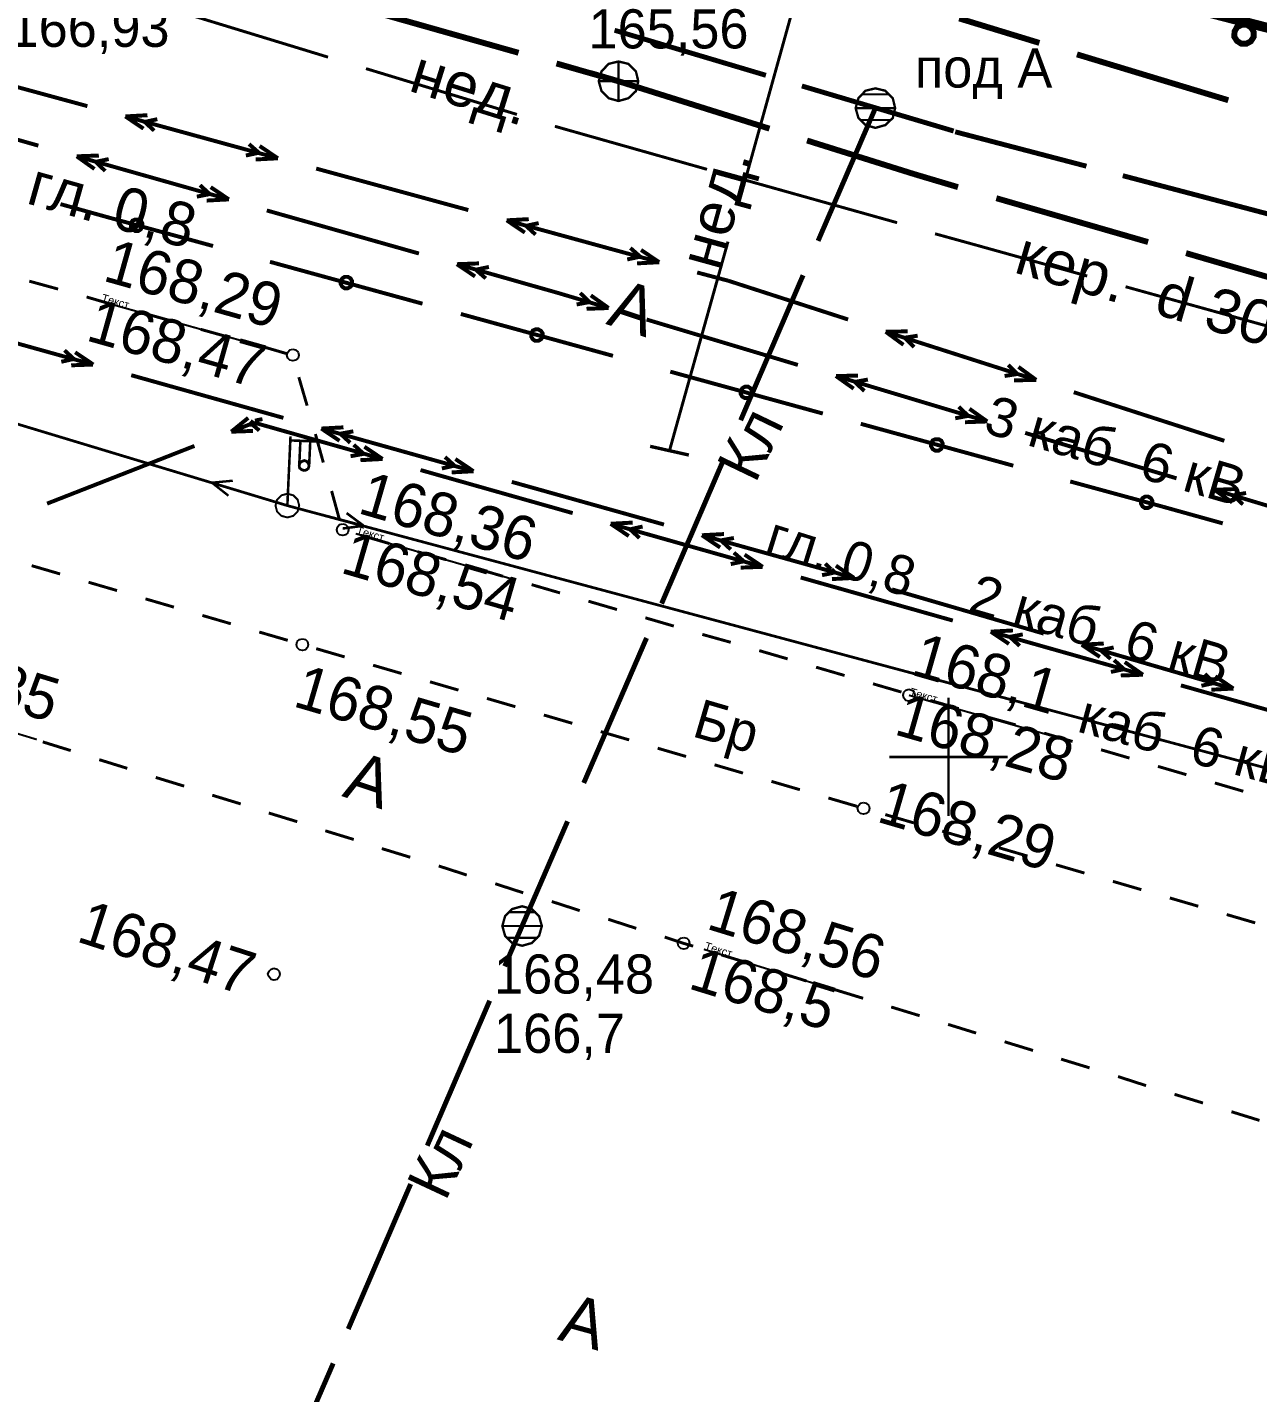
# Model space of a CAD drawing. Extents: x -2634 to -2115, y -2142 to -1393.
# Drawn here: x -2273.31 to -2242.18, y -1616.09 to -1581.53 of the extents above; entities that cross this region are included whole.
import ezdxf

# ---------------------------------------------------------------- set-up
doc = ezdxf.new("R2010")
doc.units = 0
doc.header["$MEASUREMENT"] = 0
for name, color, linetype in [('500_Дополн-Бордюры__п', 7, 'Continuous'), ('500_Дороги-Проезжие_ч', 7, 'Continuous'), ('500_Линии_-Линии_связ', 7, 'Continuous'), ('500_Линии_-ЛЭП_провод', 7, 'Continuous'), ('500_Линии_-Фонари_час', 7, 'Continuous'), ('500_Линии_-Электрокаб', 7, 'Continuous'), ('500_Объект-Опоры', 7, 'Continuous'), ('500_Рельеф-Высотные_о', 7, 'Continuous'), ('500_Трубоп-Водопровод', 7, 'Continuous'), ('500_Трубоп-Газопровод', 7, 'Continuous'), ('500_Трубоп-Канализаци', 7, 'Continuous'), ('500_Трубоп-Смотровые_', 7, 'Continuous'), ('ЗАЯВКИ-Условные_з', 7, 'Continuous'), ('Красные_ли-Оси_улиц_к', 7, 'Continuous')]:
    doc.layers.add(name, color=color, linetype=linetype)
doc.styles.add('TARIAL', font='Arial')

msp = doc.modelspace()

# ---------------------------------------------------------------- linework, layer by layer
at = {"layer": '500_Дополн-Бордюры__п', "color": 1, "const_width": 0.075}
for points in [[(-2272.53, -1588.16), (-2273.26, -1587.96)], [(-2271.09, -1588.57), (-2271.81, -1588.36)], [(-2269.65, -1588.97), (-2270.37, -1588.77)], [(-2268.2, -1589.38), (-2268.92, -1589.18)], [(-2266.76, -1589.79), (-2267.48, -1589.58)], [(-2266.23, -1591.11), (-2266.44, -1590.39)], [(-2265.82, -1592.55), (-2266.02, -1591.83)], [(-2265.41, -1594), (-2265.61, -1593.27)], [(-2264.15, -1594.6), (-2264.87, -1594.39)], [(-2262.71, -1595.01), (-2263.43, -1594.81)], [(-2273.2, -1595.16), (-2272.48, -1595.37)], [(-2261.27, -1595.43), (-2261.99, -1595.22)], [(-2271.76, -1595.58), (-2271.04, -1595.79)], [(-2259.83, -1595.85), (-2260.55, -1595.64)], [(-2270.32, -1596), (-2269.6, -1596.21)], [(-2258.39, -1596.27), (-2259.11, -1596.06)], [(-2268.88, -1596.42), (-2268.16, -1596.63)], [(-2256.95, -1596.69), (-2257.67, -1596.48)], [(-2267.44, -1596.84), (-2266.72, -1597.05)], [(-2255.51, -1597.1), (-2256.23, -1596.9)], [(-2266, -1597.26), (-2265.28, -1597.47)], [(-2254.07, -1597.52), (-2254.79, -1597.31)], [(-2264.56, -1597.68), (-2263.84, -1597.89)], [(-2252.63, -1597.94), (-2253.35, -1597.73)], [(-2263.12, -1598.1), (-2262.4, -1598.31)], [(-2251.19, -1598.36), (-2251.91, -1598.15)], [(-2261.68, -1598.52), (-2260.96, -1598.73)], [(-2249.74, -1598.78), (-2250.46, -1598.57)], [(-2260.24, -1598.94), (-2259.52, -1599.15)], [(-2248.3, -1599.19), (-2249.02, -1598.99)], [(-2272.92, -1599.62), (-2272.21, -1599.84)], [(-2258.8, -1599.36), (-2258.08, -1599.57)], [(-2246.86, -1599.61), (-2247.58, -1599.4)], [(-2257.36, -1599.78), (-2256.64, -1599.99)], [(-2245.42, -1600.03), (-2246.14, -1599.82)], [(-2271.49, -1600.07), (-2270.78, -1600.29)], [(-2255.92, -1600.2), (-2255.2, -1600.41)], [(-2243.98, -1600.45), (-2244.7, -1600.24)], [(-2270.06, -1600.52), (-2269.34, -1600.74)], [(-2254.48, -1600.62), (-2253.76, -1600.83)], [(-2242.54, -1600.87), (-2243.26, -1600.66)], [(-2268.63, -1600.97), (-2267.91, -1601.19)], [(-2253.04, -1601.04), (-2252.32, -1601.25)], [(-2267.2, -1601.42), (-2266.48, -1601.64)], [(-2251.6, -1601.46), (-2250.88, -1601.67)], [(-2265.77, -1601.87), (-2265.05, -1602.09)], [(-2250.16, -1601.88), (-2249.44, -1602.09)], [(-2264.34, -1602.32), (-2263.62, -1602.54)], [(-2248.72, -1602.3), (-2248, -1602.51)], [(-2247.28, -1602.73), (-2246.56, -1602.94)], [(-2262.9, -1602.76), (-2262.19, -1602.99)], [(-2261.47, -1603.21), (-2260.76, -1603.44)], [(-2245.84, -1603.15), (-2245.12, -1603.36)], [(-2260.04, -1603.66), (-2259.33, -1603.89)], [(-2244.4, -1603.57), (-2243.68, -1603.78)], [(-2258.61, -1604.11), (-2257.9, -1604.34)], [(-2242.96, -1603.99), (-2242.24, -1604.2)], [(-2257.18, -1604.56), (-2256.7, -1604.72)], [(-2256.7, -1604.72), (-2256.46, -1604.79)], [(-2255.75, -1605.01), (-2255.03, -1605.23)], [(-2254.31, -1605.45), (-2253.6, -1605.67)], [(-2252.88, -1605.89), (-2252.16, -1606.11)], [(-2251.45, -1606.33), (-2250.73, -1606.55)], [(-2250.01, -1606.77), (-2249.3, -1606.99)], [(-2248.58, -1607.21), (-2247.86, -1607.43)], [(-2247.15, -1607.65), (-2246.43, -1607.87)], [(-2245.71, -1608.09), (-2245, -1608.32)], [(-2244.28, -1608.54), (-2243.56, -1608.76)], [(-2242.84, -1608.98), (-2242.13, -1609.2)]]:
    msp.add_lwpolyline(points, dxfattribs=at)
at = {"layer": '500_Линии_-Линии_связ', "color": 0, "const_width": 0.1}
for points in [[(-2272.47, -1586.01), (-2271.21, -1586.36)], [(-2271.21, -1586.36), (-2268.61, -1587.07)], [(-2267.17, -1587.47), (-2263.31, -1588.53)], [(-2262.34, -1588.79), (-2258.49, -1589.85)], [(-2257.04, -1590.25), (-2253.18, -1591.31)], [(-2252.22, -1591.57), (-2248.36, -1592.63)], [(-2246.92, -1593.03), (-2244.57, -1593.67)], [(-2244.57, -1593.67), (-2243.06, -1594.09)]]:
    msp.add_lwpolyline(points, dxfattribs=at)
for points in [[(-2270.5, -1586.4), (-2270.43, -1586.44), (-2270.4, -1586.5), (-2270.4, -1586.58), (-2270.44, -1586.65), (-2270.5, -1586.69), (-2270.58, -1586.69), (-2270.65, -1586.65), (-2270.69, -1586.58), (-2270.69, -1586.5), (-2270.65, -1586.43), (-2270.58, -1586.4)], [(-2265.2, -1587.85), (-2265.13, -1587.89), (-2265.09, -1587.96), (-2265.09, -1588.04), (-2265.13, -1588.1), (-2265.2, -1588.14), (-2265.28, -1588.14), (-2265.34, -1588.1), (-2265.38, -1588.03), (-2265.38, -1587.96), (-2265.34, -1587.89), (-2265.28, -1587.85)], [(-2260.38, -1589.18), (-2260.31, -1589.22), (-2260.27, -1589.28), (-2260.27, -1589.36), (-2260.31, -1589.43), (-2260.38, -1589.47), (-2260.46, -1589.47), (-2260.52, -1589.43), (-2260.56, -1589.36), (-2260.56, -1589.28), (-2260.52, -1589.21), (-2260.45, -1589.18)], [(-2255.07, -1590.63), (-2255.01, -1590.67), (-2254.97, -1590.74), (-2254.97, -1590.82), (-2255.01, -1590.88), (-2255.07, -1590.92), (-2255.15, -1590.92), (-2255.22, -1590.88), (-2255.26, -1590.81), (-2255.26, -1590.74), (-2255.22, -1590.67), (-2255.15, -1590.63)], [(-2250.25, -1591.96), (-2250.18, -1592), (-2250.15, -1592.06), (-2250.15, -1592.14), (-2250.19, -1592.21), (-2250.25, -1592.25), (-2250.33, -1592.25), (-2250.4, -1592.21), (-2250.44, -1592.14), (-2250.44, -1592.06), (-2250.4, -1591.99), (-2250.33, -1591.96)], [(-2244.95, -1593.41), (-2244.88, -1593.45), (-2244.84, -1593.52), (-2244.84, -1593.6), (-2244.88, -1593.66), (-2244.95, -1593.7), (-2245.03, -1593.7), (-2245.09, -1593.66), (-2245.13, -1593.59), (-2245.13, -1593.52), (-2245.09, -1593.45), (-2245.02, -1593.41)]]:
    msp.add_lwpolyline(points, close=True, dxfattribs=at)
at = {"layer": '500_Линии_-ЛЭП_провод', "color": 253, "const_width": 0.07}
for points in [[(-2329.34, -1574.72), (-2266.73, -1593.64)], [(-2266.73, -1593.64), (-2234.59, -1602.26)]]:
    msp.add_lwpolyline(points, dxfattribs=at)
at = {"layer": '500_Линии_-ЛЭП_провод', "color": 0}
for points, const_width in [([(-2268.11, -1593.01), (-2268.64, -1593.06)], 0.06), ([(-2266.73, -1593.64), (-2268.64, -1593.06)], 0.06), ([(-2268.22, -1593.39), (-2268.64, -1593.06)], 0.06), ([(-2266.73, -1593.64), (-2264.8, -1594.15)], 0.065), ([(-2265.23, -1593.83), (-2264.8, -1594.15)], 0.065), ([(-2265.33, -1594.22), (-2264.8, -1594.15)], 0.065)]:
    msp.add_lwpolyline(points, dxfattribs=dict(at, const_width=const_width))
at = {"layer": '500_Линии_-Фонари_час', "color": 0, "const_width": 0.065}
for points in [[(-2266.73, -1593.64), (-2266.65, -1591.89)], [(-2266.73, -1593.64), (-2266.65, -1591.89)], [(-2265.9, -1592.02), (-2266.65, -1591.99)], [(-2265.9, -1592.02), (-2266.65, -1591.99)], [(-2266.43, -1592.65), (-2266.4, -1592)], [(-2266.43, -1592.65), (-2266.4, -1592)], [(-2266.18, -1592.66), (-2266.15, -1592.01)], [(-2266.18, -1592.66), (-2266.15, -1592.01)], [(-2266.43, -1592.62), (-2266.43, -1592.5)], [(-2266.43, -1592.62), (-2266.43, -1592.5)], [(-2266.43, -1592.6), (-2266.43, -1592.6)], [(-2266.43, -1592.6), (-2266.43, -1592.6)], [(-2266.18, -1592.63), (-2266.18, -1592.51)], [(-2266.18, -1592.63), (-2266.18, -1592.51)], [(-2266.18, -1592.63), (-2266.18, -1592.51)], [(-2266.18, -1592.63), (-2266.18, -1592.51)]]:
    msp.add_lwpolyline(points, dxfattribs=at)
at = {"layer": '500_Линии_-Фонари_час', "color": 0, "const_width": 0.07}
msp.add_lwpolyline([(-2266.43, -1592.62), (-2266.41, -1592.56), (-2266.36, -1592.52), (-2266.3, -1592.5), (-2266.24, -1592.52), (-2266.2, -1592.57), (-2266.18, -1592.63), (-2266.2, -1592.7), (-2266.25, -1592.74), (-2266.31, -1592.75), (-2266.37, -1592.73), (-2266.42, -1592.69)], close=True, dxfattribs=at)
msp.add_lwpolyline([(-2266.43, -1592.62), (-2266.41, -1592.56), (-2266.36, -1592.52), (-2266.3, -1592.5), (-2266.24, -1592.52), (-2266.2, -1592.57), (-2266.18, -1592.63), (-2266.2, -1592.7), (-2266.25, -1592.74), (-2266.31, -1592.75), (-2266.37, -1592.73), (-2266.42, -1592.69)], close=True, dxfattribs=at)
at = {"layer": '500_Линии_-Электрокаб', "color": 12, "const_width": 0.1}
for points in [[(-2275.65, -1582.48), (-2271.79, -1583.53)], [(-2273.03, -1584.53), (-2276.87, -1583.44)], [(-2270.83, -1583.79), (-2270.27, -1583.76)], [(-2270.83, -1583.79), (-2266.97, -1584.85)], [(-2270.83, -1583.79), (-2270.37, -1584.1)], [(-2270.34, -1583.93), (-2270.02, -1583.86)], [(-2270.34, -1583.93), (-2270.1, -1584.15)], [(-2271.5, -1584.78), (-2272.06, -1584.8)], [(-2267.78, -1584.78), (-2267.45, -1584.71)], [(-2267.7, -1584.49), (-2267.45, -1584.71)], [(-2267.43, -1584.54), (-2266.97, -1584.85)], [(-2268.21, -1585.89), (-2272.06, -1584.8)], [(-2271.61, -1585.12), (-2272.06, -1584.8)], [(-2271.25, -1584.87), (-2271.58, -1584.94)], [(-2271.34, -1585.17), (-2271.58, -1584.94)], [(-2267.53, -1584.88), (-2266.97, -1584.85)], [(-2266, -1585.11), (-2262.15, -1586.16)], [(-2268.71, -1585.76), (-2269.02, -1585.82)], [(-2268.7, -1585.75), (-2268.94, -1585.53)], [(-2268.21, -1585.89), (-2268.67, -1585.58)], [(-2268.21, -1585.89), (-2268.77, -1585.92)], [(-2263.4, -1587.26), (-2267.25, -1586.17)], [(-2261.18, -1586.42), (-2260.62, -1586.39)], [(-2261.18, -1586.42), (-2257.32, -1587.48)], [(-2261.18, -1586.42), (-2260.72, -1586.73)], [(-2260.69, -1586.56), (-2260.37, -1586.49)], [(-2260.69, -1586.56), (-2260.45, -1586.78)], [(-2258.05, -1587.12), (-2257.8, -1587.34)], [(-2257.78, -1587.17), (-2257.32, -1587.48)], [(-2261.88, -1587.51), (-2262.44, -1587.53)], [(-2259.84, -1588.27), (-2262.44, -1587.53)], [(-2261.98, -1587.84), (-2262.44, -1587.53)], [(-2258.13, -1587.41), (-2257.8, -1587.34)], [(-2257.88, -1587.51), (-2257.32, -1587.48)], [(-2261.63, -1587.6), (-2261.96, -1587.67)], [(-2261.71, -1587.89), (-2261.96, -1587.67)], [(-2256.36, -1587.74), (-2255.57, -1587.95)], [(-2255.57, -1587.95), (-2252.54, -1588.93)], [(-2258.6, -1588.64), (-2259.84, -1588.27)], [(-2259.09, -1588.49), (-2259.41, -1588.55)], [(-2259.08, -1588.49), (-2259.32, -1588.26)], [(-2258.6, -1588.64), (-2259.05, -1588.32)], [(-2258.6, -1588.64), (-2259.16, -1588.66)], [(-2253.81, -1590.08), (-2257.64, -1588.93)], [(-2251.59, -1589.24), (-2251.03, -1589.23)], [(-2251.59, -1589.24), (-2247.78, -1590.46)], [(-2251.59, -1589.24), (-2251.14, -1589.57)], [(-2271.65, -1590.07), (-2273.62, -1589.52)], [(-2251.11, -1589.39), (-2250.87, -1589.63)], [(-2251.1, -1589.39), (-2250.78, -1589.34)], [(-2272.14, -1589.93), (-2272.45, -1590)], [(-2272.13, -1589.93), (-2272.37, -1589.71)], [(-2271.64, -1590.07), (-2272.1, -1589.76)], [(-2271.65, -1590.07), (-2272.2, -1590.09)], [(-2248.58, -1590.36), (-2248.26, -1590.31)], [(-2248.49, -1590.08), (-2248.26, -1590.31)], [(-2248.23, -1590.13), (-2247.78, -1590.46)], [(-2266.83, -1591.42), (-2270.68, -1590.34)], [(-2252.29, -1590.35), (-2252.85, -1590.36)], [(-2249.02, -1591.51), (-2252.85, -1590.36)], [(-2252.4, -1590.68), (-2252.85, -1590.36)], [(-2252.04, -1590.45), (-2252.37, -1590.51)], [(-2252.13, -1590.74), (-2252.37, -1590.51)], [(-2248.34, -1590.47), (-2247.78, -1590.46)], [(-2246.83, -1590.77), (-2243.02, -1592)], [(-2249.51, -1591.36), (-2249.74, -1591.14)], [(-2249.02, -1591.51), (-2249.47, -1591.19)], [(-2268.15, -1591.77), (-2267.72, -1591.42)], [(-2268.15, -1591.77), (-2267.57, -1591.54)], [(-2267.68, -1591.59), (-2267.59, -1591.49)], [(-2267.68, -1591.59), (-2267.55, -1591.6)], [(-2267.59, -1591.61), (-2267.44, -1591.74)], [(-2267.57, -1591.54), (-2264.32, -1592.46)], [(-2267.55, -1591.49), (-2267.36, -1591.45)], [(-2265.31, -1591.66), (-2265.87, -1591.69)], [(-2262.02, -1592.77), (-2265.87, -1591.69)], [(-2265.41, -1592), (-2265.87, -1591.69)], [(-2249.51, -1591.37), (-2249.83, -1591.43)], [(-2249.02, -1591.51), (-2249.58, -1591.53)], [(-2268.15, -1591.77), (-2267.6, -1591.75)], [(-2265.06, -1591.76), (-2265.39, -1591.82)], [(-2265.14, -1592.05), (-2265.39, -1591.82)], [(-2244.23, -1592.95), (-2248.06, -1591.8)], [(-2272.81, -1593.59), (-2269.08, -1592.13)], [(-2265.13, -1592.39), (-2264.8, -1592.33)], [(-2265.05, -1592.1), (-2264.8, -1592.33)], [(-2264.78, -1592.15), (-2264.32, -1592.46)], [(-2264.88, -1592.49), (-2264.32, -1592.46)], [(-2263.36, -1592.74), (-2259.51, -1593.83)], [(-2262.51, -1592.63), (-2262.82, -1592.7)], [(-2262.5, -1592.63), (-2262.74, -1592.41)], [(-2262.02, -1592.77), (-2262.48, -1592.46)], [(-2262.02, -1592.77), (-2262.57, -1592.8)], [(-2257.2, -1594.12), (-2261.05, -1593.04)], [(-2242.71, -1593.22), (-2243.27, -1593.24)], [(-2239.44, -1594.39), (-2243.27, -1593.24)], [(-2242.82, -1593.56), (-2243.27, -1593.24)], [(-2242.47, -1593.32), (-2242.79, -1593.38)], [(-2242.55, -1593.61), (-2242.79, -1593.38)], [(-2258.55, -1594.1), (-2257.99, -1594.07)], [(-2258.55, -1594.1), (-2254.7, -1595.19)], [(-2258.55, -1594.1), (-2258.09, -1594.41)], [(-2258.06, -1594.24), (-2257.74, -1594.17)], [(-2258.06, -1594.24), (-2257.82, -1594.46)], [(-2255.68, -1594.36), (-2256.24, -1594.39)], [(-2252.98, -1595.3), (-2256.24, -1594.39)], [(-2255.78, -1594.7), (-2256.24, -1594.39)], [(-2255.43, -1594.46), (-2255.76, -1594.52)], [(-2255.51, -1594.75), (-2255.76, -1594.52)], [(-2255.51, -1595.12), (-2255.18, -1595.05)], [(-2255.43, -1594.83), (-2255.18, -1595.05)], [(-2255.16, -1594.88), (-2254.7, -1595.19)], [(-2252.97, -1595.25), (-2253.12, -1595.11)], [(-2252.39, -1595.47), (-2252.85, -1595.16)], [(-2255.26, -1595.21), (-2254.7, -1595.19)], [(-2253.74, -1595.46), (-2249.89, -1596.55)], [(-2253, -1595.36), (-2253.2, -1595.4)], [(-2252.88, -1595.33), (-2253, -1595.36)], [(-2252.39, -1595.48), (-2252.98, -1595.3)], [(-2252.88, -1595.33), (-2252.96, -1595.25)], [(-2252.39, -1595.47), (-2252.95, -1595.5)], [(-2247.59, -1596.88), (-2251.43, -1595.76)], [(-2248.93, -1596.83), (-2248.37, -1596.8)], [(-2248.93, -1596.83), (-2245.08, -1597.92)], [(-2248.93, -1596.83), (-2248.47, -1597.14)], [(-2248.44, -1596.96), (-2248.12, -1596.9)], [(-2248.44, -1596.97), (-2248.2, -1597.19)], [(-2246.07, -1597.13), (-2246.63, -1597.16)], [(-2242.79, -1598.28), (-2246.63, -1597.16)], [(-2246.17, -1597.47), (-2246.63, -1597.16)], [(-2245.82, -1597.23), (-2246.15, -1597.3)], [(-2245.9, -1597.52), (-2246.15, -1597.3)], [(-2245.81, -1597.55), (-2245.56, -1597.78)], [(-2245.89, -1597.85), (-2245.56, -1597.78)], [(-2245.64, -1597.94), (-2245.08, -1597.92)], [(-2245.54, -1597.6), (-2245.08, -1597.92)], [(-2243.28, -1598.13), (-2243.51, -1597.9)], [(-2244.12, -1598.19), (-2240.27, -1599.28)], [(-2243.28, -1598.13), (-2243.6, -1598.2)], [(-2242.79, -1598.27), (-2243.35, -1598.3)], [(-2242.79, -1598.27), (-2243.25, -1597.96)]]:
    msp.add_lwpolyline(points, dxfattribs=at)
at = {"layer": '500_Объект-Опоры', "color": 1, "const_width": 0.05}
msp.add_lwpolyline([(-2266.73, -1593.34), (-2266.58, -1593.38), (-2266.47, -1593.49), (-2266.43, -1593.64), (-2266.47, -1593.79), (-2266.58, -1593.9), (-2266.73, -1593.94), (-2266.88, -1593.9), (-2266.99, -1593.79), (-2267.03, -1593.64), (-2266.99, -1593.49), (-2266.88, -1593.38)], close=True, dxfattribs=at)
msp.add_lwpolyline([(-2266.73, -1593.34), (-2266.58, -1593.38), (-2266.47, -1593.49), (-2266.43, -1593.64), (-2266.47, -1593.79), (-2266.58, -1593.9), (-2266.73, -1593.94), (-2266.88, -1593.9), (-2266.99, -1593.79), (-2267.03, -1593.64), (-2266.99, -1593.49), (-2266.88, -1593.38)], close=True, dxfattribs=at)
at = {"layer": '500_Рельеф-Высотные_о', "color": 0, "const_width": 0.05}
for points in [[(-2271.45, -1588.47), (-2267.41, -1589.6)], [(-2271.45, -1588.47), (-2267.41, -1589.6)], [(-2265, -1594.35), (-2260.97, -1595.52)], [(-2277.09, -1598.34), (-2273.07, -1599.56)], [(-2251, -1598.44), (-2246.96, -1599.59)], [(-2256.19, -1604.87), (-2252.18, -1606.11)]]:
    msp.add_lwpolyline(points, dxfattribs=at)
at = {"layer": '500_Рельеф-Высотные_о', "color": 0}
for points in [[(-2266.59, -1589.68), (-2266.52, -1589.7), (-2266.46, -1589.76), (-2266.44, -1589.83), (-2266.46, -1589.91), (-2266.52, -1589.96), (-2266.59, -1589.98), (-2266.67, -1589.96), (-2266.72, -1589.91), (-2266.74, -1589.83), (-2266.72, -1589.76), (-2266.67, -1589.7)], [(-2266.59, -1589.68), (-2266.52, -1589.7), (-2266.46, -1589.76), (-2266.44, -1589.83), (-2266.46, -1589.91), (-2266.52, -1589.96), (-2266.59, -1589.98), (-2266.67, -1589.96), (-2266.72, -1589.91), (-2266.74, -1589.83), (-2266.72, -1589.76), (-2266.67, -1589.7)], [(-2265.33, -1594.1), (-2265.26, -1594.12), (-2265.2, -1594.18), (-2265.18, -1594.25), (-2265.2, -1594.33), (-2265.26, -1594.38), (-2265.33, -1594.4), (-2265.41, -1594.38), (-2265.46, -1594.33), (-2265.48, -1594.25), (-2265.46, -1594.18), (-2265.41, -1594.12)], [(-2266.35, -1597.01), (-2266.27, -1597.03), (-2266.22, -1597.08), (-2266.2, -1597.16), (-2266.22, -1597.23), (-2266.27, -1597.29), (-2266.35, -1597.31), (-2266.42, -1597.29), (-2266.48, -1597.23), (-2266.5, -1597.16), (-2266.48, -1597.08), (-2266.42, -1597.03)], [(-2251, -1598.29), (-2250.93, -1598.31), (-2250.87, -1598.36), (-2250.85, -1598.44), (-2250.87, -1598.51), (-2250.93, -1598.57), (-2251, -1598.59), (-2251.08, -1598.57), (-2251.13, -1598.51), (-2251.15, -1598.44), (-2251.13, -1598.36), (-2251.08, -1598.31)], [(-2252.15, -1601.15), (-2252.08, -1601.17), (-2252.02, -1601.23), (-2252, -1601.3), (-2252.02, -1601.38), (-2252.08, -1601.43), (-2252.15, -1601.45), (-2252.23, -1601.43), (-2252.28, -1601.38), (-2252.3, -1601.3), (-2252.28, -1601.23), (-2252.23, -1601.17)], [(-2256.7, -1604.57), (-2256.62, -1604.59), (-2256.57, -1604.64), (-2256.55, -1604.72), (-2256.57, -1604.79), (-2256.62, -1604.85), (-2256.7, -1604.87), (-2256.77, -1604.85), (-2256.83, -1604.79), (-2256.85, -1604.72), (-2256.83, -1604.64), (-2256.77, -1604.59)], [(-2267.07, -1605.35), (-2266.99, -1605.37), (-2266.94, -1605.42), (-2266.92, -1605.5), (-2266.94, -1605.57), (-2266.99, -1605.63), (-2267.07, -1605.65), (-2267.14, -1605.63), (-2267.19, -1605.57), (-2267.22, -1605.5), (-2267.19, -1605.42), (-2267.14, -1605.37)]]:
    msp.add_lwpolyline(points, close=True, dxfattribs=at)
at = {"layer": '500_Трубоп-Водопровод', "color": 94}
for points, const_width in [([(-2247.7, -1581.93), (-2249.73, -1581.31)], 0.15), ([(-2239.52, -1582.17), (-2243.39, -1581.17)], 0.25), ([(-2242.92, -1583.38), (-2246.75, -1582.22)], 0.15)]:
    msp.add_lwpolyline(points, dxfattribs=dict(at, const_width=const_width))
at = {"layer": '500_Трубоп-Газопровод', "color": 5, "const_width": 0.075}
for points in [[(-2253.97, -1581.18), (-2255.31, -1586)], [(-2255.58, -1586.96), (-2256.93, -1591.78)], [(-2257.06, -1592.25), (-2256.86, -1591.53)]]:
    msp.add_lwpolyline(points, dxfattribs=at)
at = {"layer": '500_Трубоп-Газопровод', "color": 0, "const_width": 0.085}
msp.add_lwpolyline([(-2257.55, -1592.14), (-2256.57, -1592.36)], dxfattribs=at)
at = {"layer": '500_Трубоп-Канализаци', "color": 32}
for points, const_width in [([(-2269.53, -1581.12), (-2265.7, -1582.29)], 0.075), ([(-2254.62, -1582.75), (-2258.45, -1581.61)], 0.125), ([(-2264.74, -1582.58), (-2260.92, -1583.74)], 0.075), ([(-2258.35, -1582.9), (-2259.07, -1582.69)], 0.15), ([(-2249.87, -1584.16), (-2253.71, -1583.02)], 0.125), ([(-2253.3, -1586.94), (-2251.85, -1583.58)], 0.125), ([(-2251.85, -1583.58), (-2252.14, -1584.26)], 0.1), ([(-2259.96, -1584.04), (-2259.75, -1584.1)], 0.075), ([(-2259.75, -1584.1), (-2256.11, -1585.13)], 0.075), ([(-2246.51, -1585.05), (-2249.83, -1584.18)], 0.125), ([(-2249.83, -1584.18), (-2249.1, -1584.37)], 0.1), ([(-2255.15, -1585.4), (-2251.3, -1586.48)], 0.075), ([(-2241.72, -1586.31), (-2245.59, -1585.29)], 0.125), ([(-2250.34, -1586.76), (-2249.29, -1587.05)], 0.075), ([(-2249.29, -1587.05), (-2246.49, -1587.83)], 0.075), ([(-2255.26, -1591.48), (-2253.68, -1587.81)], 0.125), ([(-2245.52, -1588.1), (-2241.67, -1589.17)], 0.075), ([(-2257.26, -1596.12), (-2255.68, -1592.45)], 0.125), ([(-2259.23, -1600.66), (-2257.64, -1596.99)], 0.125), ([(-2260.79, -1604.28), (-2259.64, -1601.63)], 0.125), ([(-2261.23, -1605.3), (-2260.79, -1604.28)], 0.125), ([(-2263.19, -1609.84), (-2261.61, -1606.17)], 0.125), ([(-2265.19, -1614.48), (-2263.61, -1610.81)], 0.125), ([(-2267.16, -1619.02), (-2265.57, -1615.35)], 0.125)]:
    msp.add_lwpolyline(points, dxfattribs=dict(at, const_width=const_width))
at = {"layer": '500_Трубоп-Канализаци', "color": 34, "const_width": 0.15}
for points in [[(-2264.73, -1581.09), (-2260.88, -1582.18)], [(-2259.92, -1582.45), (-2258.35, -1582.9)], [(-2258.35, -1582.9), (-2254.53, -1584.1)], [(-2253.58, -1584.4), (-2250.87, -1585.25)], [(-2250.87, -1585.25), (-2249.76, -1585.58)], [(-2248.79, -1585.86), (-2244.95, -1586.97)], [(-2243.99, -1587.25), (-2240.15, -1588.37)]]:
    msp.add_lwpolyline(points, dxfattribs=at)
at = {"layer": '500_Трубоп-Смотровые_', "color": 0, "const_width": 0.06}
for points in [[(-2258.35, -1582.4), (-2258.1, -1582.46), (-2257.91, -1582.65), (-2257.85, -1582.9), (-2257.91, -1583.15), (-2258.1, -1583.33), (-2258.35, -1583.4), (-2258.6, -1583.33), (-2258.78, -1583.15), (-2258.85, -1582.9), (-2258.78, -1582.65), (-2258.6, -1582.46)], [(-2251.85, -1583.08), (-2251.6, -1583.14), (-2251.41, -1583.33), (-2251.35, -1583.58), (-2251.41, -1583.83), (-2251.6, -1584.01), (-2251.85, -1584.08), (-2252.1, -1584.01), (-2252.28, -1583.83), (-2252.35, -1583.58), (-2252.28, -1583.33), (-2252.1, -1583.14)], [(-2260.79, -1603.78), (-2260.54, -1603.85), (-2260.36, -1604.03), (-2260.29, -1604.28), (-2260.36, -1604.53), (-2260.54, -1604.71), (-2260.79, -1604.78), (-2261.04, -1604.71), (-2261.22, -1604.53), (-2261.29, -1604.28), (-2261.22, -1604.03), (-2261.04, -1603.85)], [(-2260.79, -1603.78), (-2260.54, -1603.85), (-2260.36, -1604.03), (-2260.29, -1604.28), (-2260.36, -1604.53), (-2260.54, -1604.71), (-2260.79, -1604.78), (-2261.04, -1604.71), (-2261.22, -1604.53), (-2261.29, -1604.28), (-2261.22, -1604.03), (-2261.04, -1603.85)]]:
    msp.add_lwpolyline(points, close=True, dxfattribs=at)
at = {"layer": '500_Трубоп-Смотровые_', "color": 0, "const_width": 0.055}
for points in [[(-2258.35, -1583.4), (-2258.35, -1582.4)], [(-2258.85, -1582.9), (-2257.85, -1582.9)], [(-2252.2, -1583.23), (-2251.5, -1583.23)], [(-2252.35, -1583.58), (-2251.35, -1583.58)], [(-2252.25, -1583.88), (-2251.45, -1583.88)], [(-2261.14, -1603.93), (-2260.44, -1603.93)], [(-2261.14, -1603.93), (-2260.44, -1603.93)], [(-2261.29, -1604.28), (-2260.29, -1604.28)], [(-2261.29, -1604.28), (-2260.29, -1604.28)], [(-2261.19, -1604.58), (-2260.39, -1604.58)], [(-2261.19, -1604.58), (-2260.39, -1604.58)]]:
    msp.add_lwpolyline(points, dxfattribs=at)
at = {"layer": 'ЗАЯВКИ-Условные_з', "color": 98, "const_width": 0.065}
for points in [[(-2250, -1601.5), (-2250, -1598.5)], [(-2250, -1601.5), (-2250, -1598.5)], [(-2248.5, -1600), (-2251.5, -1600)], [(-2251.5, -1600), (-2248.5, -1600)]]:
    msp.add_lwpolyline(points, dxfattribs=at)
at = {"layer": 'Красные_ли-Оси_улиц_к', "color": 12, "const_width": 0.15}
msp.add_lwpolyline([(-2242.45, -1581.47), (-2242.34, -1581.54), (-2242.28, -1581.65), (-2242.28, -1581.78), (-2242.35, -1581.89), (-2242.46, -1581.95), (-2242.59, -1581.95), (-2242.7, -1581.88), (-2242.77, -1581.77), (-2242.76, -1581.64), (-2242.7, -1581.53), (-2242.58, -1581.47)], close=True, dxfattribs=at)

# ---------------------------------------------------------------- texts
at = {"layer": '500_Дороги-Проезжие_ч', "color": 0}
for s, height, rotation, p in [('А', 1.23, 341.57, (-2258.69, -1589.04)), ('Бр', 0.99, 343.72, (-2256.52, -1599.47)), ('А', 1.23, 341.74, (-2265.37, -1600.99)), ('А', 1.23, 344.6, (-2259.92, -1614.74))]:
    msp.add_text(s, height=height, rotation=rotation, dxfattribs=at).set_placement(p)
at = {"layer": '500_Линии_-Линии_связ', "color": 0}
msp.add_text('гл. 0,8', height=1.11, rotation=344.24, dxfattribs=at).set_placement((-2273.37, -1585.98))
at = {"layer": '500_Линии_-Электрокаб', "color": 0, "style": 'TARIAL'}
for s, rotation, p in [('3 каб  6 кВ', 343.76, (-2249.15, -1591.78)), ('2 каб  6 кВ', 343.87, (-2249.54, -1596.31)), (' каб  6 кВ', 344.72, (-2247.15, -1599.25))]:
    msp.add_text(s, height=0.99, rotation=rotation, dxfattribs=at).set_placement(p)
at = {"layer": '500_Линии_-Электрокаб', "color": 0}
msp.add_text('гл. 0,8', height=0.99, rotation=342.61, dxfattribs=at).set_placement((-2254.69, -1594.82))
at = {"layer": '500_Рельеф-Высотные_о', "color": 214}
for s, rotation, p in [('168,29', 344.29, (-2271.43, -1587.94)), ('168,29', 344.29, (-2271.43, -1587.94)), ('168,47', 344.29, (-2271.86, -1589.45)), ('168,47', 344.29, (-2271.86, -1589.45)), ('168,36', 343.82, (-2264.98, -1593.82)), ('168,54', 343.82, (-2265.42, -1595.33)), ('168,85', 343.07, (-2277.06, -1597.81)), ('168,1', 344.07, (-2250.98, -1597.91)), ('168,55', 343.72, (-2266.62, -1598.71)), ('168,28', 344.07, (-2251.41, -1599.42)), ('168,29', 343.72, (-2251.85, -1601.63)), ('168,56', 342.91, (-2256.16, -1604.34)), ('168,47', 342.09, (-2272.1, -1604.66)), ('168,5', 342.91, (-2256.62, -1605.85))]:
    msp.add_text(s, height=1.11, rotation=rotation, dxfattribs=at).set_placement(p)
at = {"layer": '500_Рельеф-Высотные_о', "color": 0, "style": 'TARIAL'}
for rotation, p in [(344.29, (-2271.45, -1588.47)), (344.29, (-2271.45, -1588.47)), (343.82, (-2265, -1594.35)), (344.07, (-2251, -1598.44)), (342.91, (-2256.19, -1604.87))]:
    msp.add_text('Текст', height=0.2, rotation=rotation, dxfattribs=at).set_placement(p)
at = {"layer": '500_Трубоп-Газопровод', "color": 5, "style": 'TARIAL'}
msp.add_text('нед.', height=1.11, rotation=74.62, dxfattribs=at).set_placement((-2255.78, -1587.73))
at = {"layer": '500_Трубоп-Канализаци', "color": 0, "style": 'TARIAL'}
msp.add_text('нед.', height=1.11, rotation=342.66, dxfattribs=at).set_placement((-2263.7, -1583.13))
at = {"layer": '500_Трубоп-Канализаци', "color": 14, "style": 'TARIAL'}
msp.add_text('кер.  d 300', height=1.11, rotation=343.59, dxfattribs=at).set_placement((-2248.38, -1587.73))
at = {"layer": '500_Трубоп-Канализаци', "color": 14}
for rotation, p in [(64.34, (-2254.89, -1593.1)), (64.94, (-2262.73, -1611.27))]:
    msp.add_text('Кл', height=1.11, rotation=rotation, dxfattribs=at).set_placement(p)
at = {"layer": '500_Трубоп-Смотровые_', "color": 5}
for s, p in [('166,93', (-2273.76, -1582.03)), ('165,56', (-2259.11, -1582.07)), ('под А', (-2250.85, -1583.06)), ('168,48', (-2261.5, -1605.99)), ('168,48', (-2261.5, -1605.99)), ('166,7', (-2261.5, -1607.49)), ('166,7', (-2261.5, -1607.49))]:
    msp.add_text(s, height=0.99, dxfattribs=at).set_placement(p)

doc.saveas('drawing.dxf')
